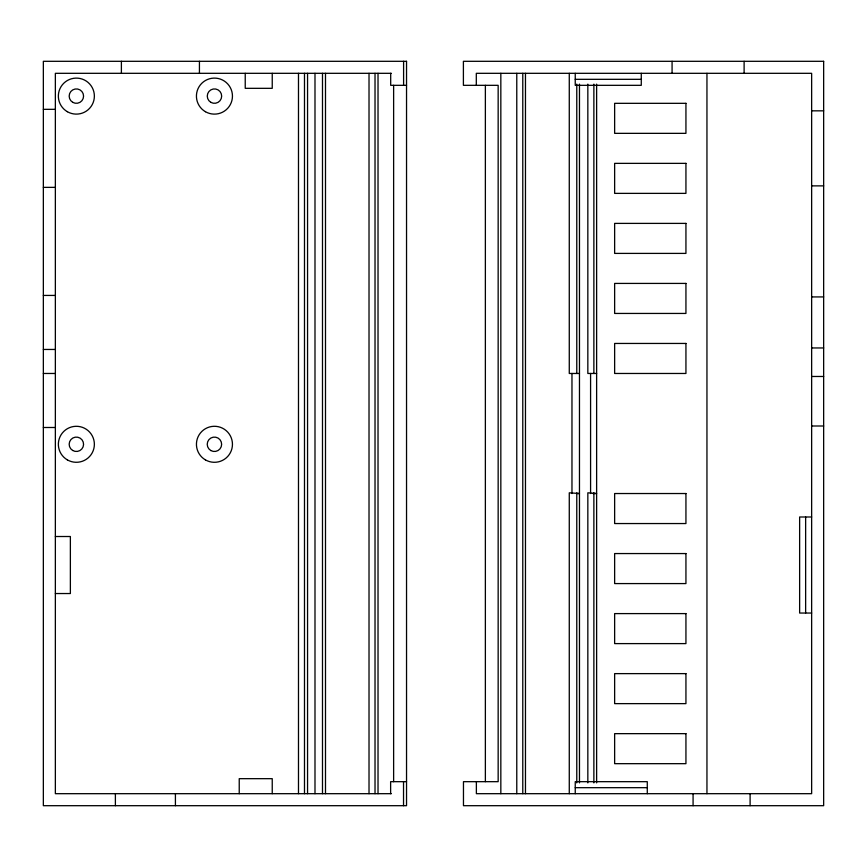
<?xml version="1.0" encoding="UTF-8"?>
<svg xmlns="http://www.w3.org/2000/svg" width="867" height="867" viewBox="0 0 867 867"><rect width="100%" height="100%" fill="white"/><g stroke="black" fill="none" stroke-linecap="round" stroke-linejoin="round"><path stroke-width="1.3" d="M391.32 73.316L55.358 73.316L55.358 793.684L391.32 793.684M575.244 79.32L641.277 79.32M406.536 85.324L390.692 85.324L390.692 73.316M43.35 109.329L55.358 109.329M811.642 110.835L823.65 110.835M811.642 185.874L823.65 185.874M43.35 187.37L55.358 187.37M43.35 295.43L55.358 295.43M811.642 296.926L823.65 296.926M811.642 347.96L823.65 347.96M43.35 349.455L55.358 349.455M43.35 373.471L55.358 373.471M579.47 373.471L569.272 373.471L569.272 73.316M596.626 373.471L587.837 373.471L587.837 84.132M811.642 376.473L823.65 376.473M811.642 426L823.65 426M43.35 427.496L55.358 427.496M576.967 493.529L579.47 493.529L569.272 492.814L569.272 793.684M592.995 493.529L596.626 493.529L587.837 492.814L587.837 782.89M811.642 516.992L799.634 516.992L799.634 613.045L811.642 613.045M55.358 536.51L70.368 536.51L70.368 593.537L55.358 593.537M406.536 781.676L390.627 781.676L390.627 793.684M575.244 787.68L647.281 787.68M805.638 516.992L805.638 613.045M750.107 793.684L750.107 805.692M744.114 61.308L744.114 73.316M706.952 73.316L706.952 793.684M693.08 793.684L693.08 805.692M672.077 61.308L672.077 73.316M647.281 793.684L647.281 781.676L575.244 781.676L575.244 793.684M641.277 73.316L641.277 85.324L575.244 85.324L575.244 73.316M596.626 84.132L596.626 782.868M593.873 84.132L593.873 373.471M593.873 492.814L593.873 782.89M590.579 373.471L590.579 493.529M579.47 84.132L579.47 782.868M576.772 84.132L576.772 373.471M576.772 492.814L576.772 782.89M571.971 373.471L571.971 493.529M525.467 73.316L525.467 793.684M522.779 73.316L522.779 793.684M516.775 73.316L516.775 793.684M500.833 73.316L500.833 793.684M485.368 85.324L485.368 781.676M476.308 85.324L476.308 73.316L811.642 73.316L811.642 793.684L476.373 793.684L476.373 781.676M403.599 61.308L403.599 85.324M403.534 781.676L403.534 805.692M393.629 85.324L393.629 781.676M378.023 73.316L378.023 793.684M375.021 73.316L375.021 793.684M369.017 73.316L369.017 793.684M325.493 73.316L325.493 793.684M322.491 73.316L322.491 793.684M314.992 73.316L314.992 793.684M307.557 73.316L307.557 793.684M304.49 73.316L304.49 793.684M298.486 73.316L298.486 793.684M272.238 73.316L272.238 88.326L245.231 88.326L245.231 73.316M272.238 793.684L272.238 778.674L239.227 778.674L239.227 793.684M199.432 61.308L199.432 73.316M175.416 793.684L175.416 805.692M121.391 61.308L121.391 73.316M115.387 793.684L115.387 805.692M406.536 61.308L43.35 61.308L43.35 805.692L406.536 805.692L406.536 61.308M823.65 61.308L463.401 61.308L463.401 85.324L498.157 85.324L498.157 781.676L463.466 781.676L463.466 805.692L823.65 805.692L823.65 61.308M685.938 103.325L614.638 103.325L614.638 133.345L685.938 133.345L685.938 103.325M685.938 163.364L614.638 163.364L614.638 193.374L685.938 193.374L685.938 163.364M685.938 223.393L614.638 223.393L614.638 253.402L685.938 253.402L685.938 223.393M685.938 283.422L614.638 283.422L614.638 313.442L685.938 313.442L685.938 283.422M685.938 343.451L614.638 343.451L614.638 373.471L685.938 373.471L685.938 343.451M685.938 493.529L614.638 493.529L614.638 523.549L685.938 523.549L685.938 493.529M685.938 553.558L614.638 553.558L614.638 583.578L685.938 583.578L685.938 553.558M685.938 613.598L614.638 613.598L614.638 643.607L685.938 643.607L685.938 613.598M685.938 673.626L614.638 673.626L614.638 703.636L685.938 703.636L685.938 673.626M685.938 733.655L614.638 733.655L614.638 763.675L685.938 763.675L685.938 733.655M67.366 111.713A18.012 18.012 0 0 0 94.373 96.118A18.012 18.012 0 0 0 67.366 80.512A18.012 18.012 0 0 0 67.366 111.713M205.436 111.713A18.012 18.012 0 0 0 232.454 96.118A18.012 18.012 0 0 0 205.436 80.512A18.012 18.012 0 0 0 205.436 111.713M205.436 459.889A18.012 18.012 0 0 0 232.454 444.294A18.012 18.012 0 0 0 205.436 428.699A18.012 18.012 0 0 0 205.436 459.889M67.366 459.889A18.012 18.012 0 0 0 94.373 444.294A18.012 18.012 0 0 0 67.366 428.699A18.012 18.012 0 0 0 67.366 459.889M210.833 450.537A7.207 7.207 0 0 0 221.638 444.294A7.207 7.207 0 0 0 210.833 438.052A7.207 7.207 0 0 0 210.833 450.537M72.633 450.45A7.207 7.207 0 0 0 83.568 444.446A7.207 7.207 0 0 0 72.893 437.976A7.207 7.207 0 0 0 72.633 450.45M72.763 102.349A7.207 7.207 0 0 0 83.568 96.118A7.207 7.207 0 0 0 72.763 89.875A7.207 7.207 0 0 0 72.763 102.349M210.865 102.349A7.207 7.207 0 0 0 221.67 96.118A7.207 7.207 0 0 0 210.865 89.875A7.207 7.207 0 0 0 210.865 102.349"/></g></svg>
